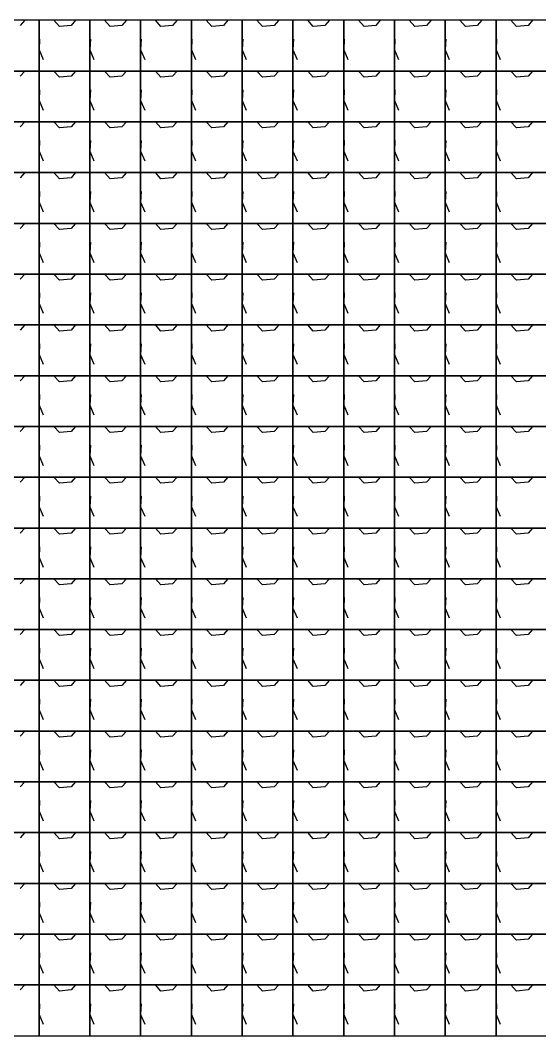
# Model space of a CAD drawing. Header units: inches. Extents: x 0 to 2763, y 0 to 1500.
# Drawn here: x 981 to 1241, y 0 to 508 of the extents above; entities that cross this region are included whole.
import ezdxf

# ---------------------------------------------------------------- set-up
doc = ezdxf.new("R2010")
doc.units = ezdxf.units.IN
doc.header["$MEASUREMENT"] = 0

# ---------------------------------------------------------------- blocks, each defined once
blk = doc.blocks.new('*U1')
at = {"color": 254, "true_color": 0xfeeab9}
blk.add_lwpolyline([(-12.7, -12.7), (12.7, -12.7), (12.7, 12.7), (-12.7, 12.7), (-12.7, -12.7)], dxfattribs=at)
blk = doc.blocks.new('*U2')
at = {"color": 0, "linetype": 'ByBlock', "lineweight": -2, "transparency": 16777216}
for p in [(965.2, 482.6), (990.6, 482.6), (1016, 482.6), (1041.4, 482.6), (1066.8, 482.6), (1092.2, 482.6), (1117.6, 482.6), (1143, 482.6), (1168.4, 482.6), (1193.8, 482.6), (1219.2, 482.6), (965.2, 457.2), (990.6, 457.2), (1016, 457.2), (1041.4, 457.2), (1066.8, 457.2), (1092.2, 457.2), (1117.6, 457.2), (1143, 457.2), (1168.4, 457.2), (1193.8, 457.2), (1219.2, 457.2), (965.2, 431.8), (990.6, 431.8), (1016, 431.8), (1041.4, 431.8), (1066.8, 431.8), (1092.2, 431.8), (1117.6, 431.8), (1143, 431.8), (1168.4, 431.8), (1193.8, 431.8), (1219.2, 431.8), (965.2, 406.4), (990.6, 406.4), (1016, 406.4), (1041.4, 406.4), (1066.8, 406.4), (1092.2, 406.4), (1117.6, 406.4), (1143, 406.4), (1168.4, 406.4), (1193.8, 406.4), (1219.2, 406.4), (965.2, 381), (990.6, 381), (1016, 381), (1041.4, 381), (1066.8, 381), (1092.2, 381), (1117.6, 381), (1143, 381), (1168.4, 381), (1193.8, 381), (1219.2, 381), (965.2, 355.6), (990.6, 355.6), (1016, 355.6), (1041.4, 355.6), (1066.8, 355.6), (1092.2, 355.6), (1117.6, 355.6), (1143, 355.6), (1168.4, 355.6), (1193.8, 355.6), (1219.2, 355.6), (965.2, 330.2), (990.6, 330.2), (1016, 330.2), (1041.4, 330.2), (1066.8, 330.2), (1092.2, 330.2), (1117.6, 330.2), (1143, 330.2), (1168.4, 330.2), (1193.8, 330.2), (1219.2, 330.2), (965.2, 304.8), (990.6, 304.8), (1016, 304.8), (1041.4, 304.8), (1066.8, 304.8), (1092.2, 304.8), (1117.6, 304.8), (1143, 304.8), (1168.4, 304.8), (1193.8, 304.8), (1219.2, 304.8), (965.2, 279.4), (990.6, 279.4), (1016, 279.4), (1041.4, 279.4), (1066.8, 279.4), (1092.2, 279.4), (1117.6, 279.4), (1143, 279.4), (1168.4, 279.4), (1193.8, 279.4), (1219.2, 279.4), (965.2, 254), (990.6, 254), (1016, 254), (1041.4, 254), (1066.8, 254), (1092.2, 254), (1117.6, 254), (1143, 254), (1168.4, 254), (1193.8, 254), (1219.2, 254), (965.2, 228.6), (990.6, 228.6), (1016, 228.6), (1041.4, 228.6), (1066.8, 228.6), (1092.2, 228.6), (1117.6, 228.6), (1143, 228.6), (1168.4, 228.6), (1193.8, 228.6), (1219.2, 228.6), (965.2, 203.2), (990.6, 203.2), (1016, 203.2), (1041.4, 203.2), (1066.8, 203.2), (1092.2, 203.2), (1117.6, 203.2), (1143, 203.2), (1168.4, 203.2), (1193.8, 203.2), (1219.2, 203.2), (965.2, 177.8), (990.6, 177.8), (1016, 177.8), (1041.4, 177.8), (1066.8, 177.8), (1092.2, 177.8), (1117.6, 177.8), (1143, 177.8), (1168.4, 177.8), (1193.8, 177.8), (1219.2, 177.8), (965.2, 152.4), (990.6, 152.4), (1016, 152.4), (1041.4, 152.4), (1066.8, 152.4), (1092.2, 152.4), (1117.6, 152.4), (1143, 152.4), (1168.4, 152.4), (1193.8, 152.4), (1219.2, 152.4), (965.2, 127), (990.6, 127), (1016, 127), (1041.4, 127), (1066.8, 127), (1092.2, 127), (1117.6, 127), (1143, 127), (1168.4, 127), (1193.8, 127), (1219.2, 127), (965.2, 101.6), (990.6, 101.6), (1016, 101.6), (1041.4, 101.6), (1066.8, 101.6), (1092.2, 101.6), (1117.6, 101.6), (1143, 101.6), (1168.4, 101.6), (1193.8, 101.6), (1219.2, 101.6), (965.2, 76.2), (990.6, 76.2), (1016, 76.2), (1041.4, 76.2), (1066.8, 76.2), (1092.2, 76.2), (1117.6, 76.2), (1143, 76.2), (1168.4, 76.2), (1193.8, 76.2), (1219.2, 76.2), (965.2, 50.8), (990.6, 50.8), (1016, 50.8), (1041.4, 50.8), (1066.8, 50.8), (1092.2, 50.8), (1117.6, 50.8), (1143, 50.8), (1168.4, 50.8), (1193.8, 50.8), (1219.2, 50.8), (965.2, 25.4), (990.6, 25.4), (1016, 25.4), (1041.4, 25.4), (1066.8, 25.4), (1092.2, 25.4), (1117.6, 25.4), (1143, 25.4), (1168.4, 25.4), (1193.8, 25.4), (1219.2, 25.4), (965.2, 0), (990.6, 0), (1016, 0), (1041.4, 0), (1066.8, 0), (1092.2, 0), (1117.6, 0), (1143, 0), (1168.4, 0), (1193.8, 0), (1219.2, 0)]:
    blk.add_blockref('*U1', p, dxfattribs=at)

msp = doc.modelspace()

# ---------------------------------------------------------------- linework, layer by layer
at = {"linetype": 'Continuous'}
for p, q in [((983.49, 508), (981.2, 505.46)), ((1000.76, 504.95), (997.97, 508)), ((1006.6, 505.46), (1000.76, 504.95)), ((1008.89, 508), (1006.6, 505.46)), ((1026.16, 504.95), (1023.37, 508)), ((1032, 505.46), (1026.16, 504.95)), ((1034.29, 508), (1032, 505.46)), ((1051.56, 504.95), (1048.77, 508)), ((1057.4, 505.46), (1051.56, 504.95)), ((1059.69, 508), (1057.4, 505.46)), ((1076.96, 504.95), (1074.17, 508)), ((1082.8, 505.46), (1076.96, 504.95)), ((1085.09, 508), (1082.8, 505.46)), ((1102.36, 504.95), (1099.57, 508)), ((1108.2, 505.46), (1102.36, 504.95)), ((1110.49, 508), (1108.2, 505.46)), ((1127.76, 504.95), (1124.97, 508)), ((1133.6, 505.46), (1127.76, 504.95)), ((1135.89, 508), (1133.6, 505.46)), ((1153.16, 504.95), (1150.37, 508)), ((1159, 505.46), (1153.16, 504.95)), ((1161.29, 508), (1159, 505.46)), ((1178.56, 504.95), (1175.77, 508)), ((1184.4, 505.46), (1178.56, 504.95)), ((1186.69, 508), (1184.4, 505.46)), ((1203.96, 504.95), (1201.17, 508)), ((1209.8, 505.46), (1203.96, 504.95)), ((1212.09, 508), (1209.8, 505.46)), ((1229.36, 504.95), (1226.57, 508)), ((1235.2, 505.46), (1229.36, 504.95)), ((1237.49, 508), (1235.2, 505.46)), ((990.85, 498.6), (990.6, 493.27)), ((1016.25, 498.6), (1016, 493.27)), ((1041.65, 498.6), (1041.4, 493.27)), ((1067.05, 498.6), (1066.8, 493.27)), ((1092.45, 498.6), (1092.2, 493.27)), ((1117.85, 498.6), (1117.6, 493.27)), ((1143.25, 498.6), (1143, 493.27)), ((1168.65, 498.6), (1168.4, 493.27)), ((1194.05, 498.6), (1193.8, 493.27)), ((1219.45, 498.6), (1219.2, 493.27)), ((990.6, 493.27), (992.63, 488.44)), ((1016, 493.27), (1018.03, 488.44)), ((1041.4, 493.27), (1043.43, 488.44)), ((1066.8, 493.27), (1068.83, 488.44)), ((1092.2, 493.27), (1094.23, 488.44)), ((1117.6, 493.27), (1119.63, 488.44)), ((1143, 493.27), (1145.03, 488.44)), ((1168.4, 493.27), (1170.43, 488.44)), ((1193.8, 493.27), (1195.83, 488.44)), ((1219.2, 493.27), (1221.23, 488.44)), ((983.49, 482.6), (981.2, 480.06)), ((1000.76, 479.55), (997.97, 482.6)), ((1006.6, 480.06), (1000.76, 479.55)), ((1008.89, 482.6), (1006.6, 480.06)), ((1026.16, 479.55), (1023.37, 482.6)), ((1032, 480.06), (1026.16, 479.55)), ((1034.29, 482.6), (1032, 480.06)), ((1051.56, 479.55), (1048.77, 482.6)), ((1057.4, 480.06), (1051.56, 479.55)), ((1059.69, 482.6), (1057.4, 480.06)), ((1076.96, 479.55), (1074.17, 482.6)), ((1082.8, 480.06), (1076.96, 479.55)), ((1085.09, 482.6), (1082.8, 480.06)), ((1102.36, 479.55), (1099.57, 482.6)), ((1108.2, 480.06), (1102.36, 479.55)), ((1110.49, 482.6), (1108.2, 480.06)), ((1127.76, 479.55), (1124.97, 482.6)), ((1133.6, 480.06), (1127.76, 479.55)), ((1135.89, 482.6), (1133.6, 480.06)), ((1153.16, 479.55), (1150.37, 482.6)), ((1159, 480.06), (1153.16, 479.55)), ((1161.29, 482.6), (1159, 480.06)), ((1178.56, 479.55), (1175.77, 482.6)), ((1184.4, 480.06), (1178.56, 479.55)), ((1186.69, 482.6), (1184.4, 480.06)), ((1203.96, 479.55), (1201.17, 482.6)), ((1209.8, 480.06), (1203.96, 479.55)), ((1212.09, 482.6), (1209.8, 480.06)), ((1229.36, 479.55), (1226.57, 482.6)), ((1235.2, 480.06), (1229.36, 479.55)), ((1237.49, 482.6), (1235.2, 480.06)), ((990.85, 473.2), (990.6, 467.87)), ((1016.25, 473.2), (1016, 467.87)), ((1041.65, 473.2), (1041.4, 467.87)), ((1067.05, 473.2), (1066.8, 467.87)), ((1092.45, 473.2), (1092.2, 467.87)), ((1117.85, 473.2), (1117.6, 467.87)), ((1143.25, 473.2), (1143, 467.87)), ((1168.65, 473.2), (1168.4, 467.87)), ((1194.05, 473.2), (1193.8, 467.87)), ((1219.45, 473.2), (1219.2, 467.87)), ((990.6, 467.87), (992.63, 463.04)), ((1016, 467.87), (1018.03, 463.04)), ((1041.4, 467.87), (1043.43, 463.04)), ((1066.8, 467.87), (1068.83, 463.04)), ((1092.2, 467.87), (1094.23, 463.04)), ((1117.6, 467.87), (1119.63, 463.04)), ((1143, 467.87), (1145.03, 463.04)), ((1168.4, 467.87), (1170.43, 463.04)), ((1193.8, 467.87), (1195.83, 463.04)), ((1219.2, 467.87), (1221.23, 463.04)), ((983.49, 457.2), (981.2, 454.66)), ((1000.76, 454.15), (997.97, 457.2)), ((1006.6, 454.66), (1000.76, 454.15)), ((1008.89, 457.2), (1006.6, 454.66)), ((1026.16, 454.15), (1023.37, 457.2)), ((1032, 454.66), (1026.16, 454.15)), ((1034.29, 457.2), (1032, 454.66)), ((1051.56, 454.15), (1048.77, 457.2)), ((1057.4, 454.66), (1051.56, 454.15)), ((1059.69, 457.2), (1057.4, 454.66)), ((1076.96, 454.15), (1074.17, 457.2)), ((1082.8, 454.66), (1076.96, 454.15)), ((1085.09, 457.2), (1082.8, 454.66)), ((1102.36, 454.15), (1099.57, 457.2)), ((1108.2, 454.66), (1102.36, 454.15)), ((1110.49, 457.2), (1108.2, 454.66)), ((1127.76, 454.15), (1124.97, 457.2)), ((1133.6, 454.66), (1127.76, 454.15)), ((1135.89, 457.2), (1133.6, 454.66)), ((1153.16, 454.15), (1150.37, 457.2)), ((1159, 454.66), (1153.16, 454.15)), ((1161.29, 457.2), (1159, 454.66)), ((1178.56, 454.15), (1175.77, 457.2)), ((1184.4, 454.66), (1178.56, 454.15)), ((1186.69, 457.2), (1184.4, 454.66)), ((1203.96, 454.15), (1201.17, 457.2)), ((1209.8, 454.66), (1203.96, 454.15)), ((1212.09, 457.2), (1209.8, 454.66)), ((1229.36, 454.15), (1226.57, 457.2)), ((1235.2, 454.66), (1229.36, 454.15)), ((1237.49, 457.2), (1235.2, 454.66)), ((990.85, 447.8), (990.6, 442.47)), ((1016.25, 447.8), (1016, 442.47)), ((1041.65, 447.8), (1041.4, 442.47)), ((1067.05, 447.8), (1066.8, 442.47)), ((1092.45, 447.8), (1092.2, 442.47)), ((1117.85, 447.8), (1117.6, 442.47)), ((1143.25, 447.8), (1143, 442.47)), ((1168.65, 447.8), (1168.4, 442.47)), ((1194.05, 447.8), (1193.8, 442.47)), ((1219.45, 447.8), (1219.2, 442.47)), ((990.6, 442.47), (992.63, 437.64)), ((1016, 442.47), (1018.03, 437.64)), ((1041.4, 442.47), (1043.43, 437.64)), ((1066.8, 442.47), (1068.83, 437.64)), ((1092.2, 442.47), (1094.23, 437.64)), ((1117.6, 442.47), (1119.63, 437.64)), ((1143, 442.47), (1145.03, 437.64)), ((1168.4, 442.47), (1170.43, 437.64)), ((1193.8, 442.47), (1195.83, 437.64)), ((1219.2, 442.47), (1221.23, 437.64)), ((983.49, 431.8), (981.2, 429.26)), ((1000.76, 428.75), (997.97, 431.8)), ((1006.6, 429.26), (1000.76, 428.75)), ((1008.89, 431.8), (1006.6, 429.26)), ((1026.16, 428.75), (1023.37, 431.8)), ((1032, 429.26), (1026.16, 428.75)), ((1034.29, 431.8), (1032, 429.26)), ((1051.56, 428.75), (1048.77, 431.8)), ((1057.4, 429.26), (1051.56, 428.75)), ((1059.69, 431.8), (1057.4, 429.26)), ((1076.96, 428.75), (1074.17, 431.8)), ((1082.8, 429.26), (1076.96, 428.75)), ((1085.09, 431.8), (1082.8, 429.26)), ((1102.36, 428.75), (1099.57, 431.8)), ((1108.2, 429.26), (1102.36, 428.75)), ((1110.49, 431.8), (1108.2, 429.26)), ((1127.76, 428.75), (1124.97, 431.8)), ((1133.6, 429.26), (1127.76, 428.75)), ((1135.89, 431.8), (1133.6, 429.26)), ((1153.16, 428.75), (1150.37, 431.8)), ((1159, 429.26), (1153.16, 428.75)), ((1161.29, 431.8), (1159, 429.26)), ((1178.56, 428.75), (1175.77, 431.8)), ((1184.4, 429.26), (1178.56, 428.75)), ((1186.69, 431.8), (1184.4, 429.26)), ((1203.96, 428.75), (1201.17, 431.8)), ((1209.8, 429.26), (1203.96, 428.75)), ((1212.09, 431.8), (1209.8, 429.26)), ((1229.36, 428.75), (1226.57, 431.8)), ((1235.2, 429.26), (1229.36, 428.75)), ((1237.49, 431.8), (1235.2, 429.26)), ((990.85, 422.4), (990.6, 417.07)), ((1016.25, 422.4), (1016, 417.07)), ((1041.65, 422.4), (1041.4, 417.07)), ((1067.05, 422.4), (1066.8, 417.07)), ((1092.45, 422.4), (1092.2, 417.07)), ((1117.85, 422.4), (1117.6, 417.07)), ((1143.25, 422.4), (1143, 417.07)), ((1168.65, 422.4), (1168.4, 417.07)), ((1194.05, 422.4), (1193.8, 417.07)), ((1219.45, 422.4), (1219.2, 417.07)), ((990.6, 417.07), (992.63, 412.24)), ((1016, 417.07), (1018.03, 412.24)), ((1041.4, 417.07), (1043.43, 412.24)), ((1066.8, 417.07), (1068.83, 412.24)), ((1092.2, 417.07), (1094.23, 412.24)), ((1117.6, 417.07), (1119.63, 412.24)), ((1143, 417.07), (1145.03, 412.24)), ((1168.4, 417.07), (1170.43, 412.24)), ((1193.8, 417.07), (1195.83, 412.24)), ((1219.2, 417.07), (1221.23, 412.24)), ((983.49, 406.4), (981.2, 403.86)), ((1000.76, 403.35), (997.97, 406.4)), ((1006.6, 403.86), (1000.76, 403.35)), ((1008.89, 406.4), (1006.6, 403.86)), ((1026.16, 403.35), (1023.37, 406.4)), ((1032, 403.86), (1026.16, 403.35)), ((1034.29, 406.4), (1032, 403.86)), ((1051.56, 403.35), (1048.77, 406.4)), ((1057.4, 403.86), (1051.56, 403.35)), ((1059.69, 406.4), (1057.4, 403.86)), ((1076.96, 403.35), (1074.17, 406.4)), ((1082.8, 403.86), (1076.96, 403.35)), ((1085.09, 406.4), (1082.8, 403.86)), ((1102.36, 403.35), (1099.57, 406.4)), ((1108.2, 403.86), (1102.36, 403.35)), ((1110.49, 406.4), (1108.2, 403.86)), ((1127.76, 403.35), (1124.97, 406.4)), ((1133.6, 403.86), (1127.76, 403.35)), ((1135.89, 406.4), (1133.6, 403.86)), ((1153.16, 403.35), (1150.37, 406.4)), ((1159, 403.86), (1153.16, 403.35)), ((1161.29, 406.4), (1159, 403.86)), ((1178.56, 403.35), (1175.77, 406.4)), ((1184.4, 403.86), (1178.56, 403.35)), ((1186.69, 406.4), (1184.4, 403.86)), ((1203.96, 403.35), (1201.17, 406.4)), ((1209.8, 403.86), (1203.96, 403.35)), ((1212.09, 406.4), (1209.8, 403.86)), ((1229.36, 403.35), (1226.57, 406.4)), ((1235.2, 403.86), (1229.36, 403.35)), ((1237.49, 406.4), (1235.2, 403.86)), ((990.85, 397), (990.6, 391.67)), ((1016.25, 397), (1016, 391.67)), ((1041.65, 397), (1041.4, 391.67)), ((1067.05, 397), (1066.8, 391.67)), ((1092.45, 397), (1092.2, 391.67)), ((1117.85, 397), (1117.6, 391.67)), ((1143.25, 397), (1143, 391.67)), ((1168.65, 397), (1168.4, 391.67)), ((1194.05, 397), (1193.8, 391.67)), ((1219.45, 397), (1219.2, 391.67)), ((990.6, 391.67), (992.63, 386.84)), ((1016, 391.67), (1018.03, 386.84)), ((1041.4, 391.67), (1043.43, 386.84)), ((1066.8, 391.67), (1068.83, 386.84)), ((1092.2, 391.67), (1094.23, 386.84)), ((1117.6, 391.67), (1119.63, 386.84)), ((1143, 391.67), (1145.03, 386.84)), ((1168.4, 391.67), (1170.43, 386.84)), ((1193.8, 391.67), (1195.83, 386.84)), ((1219.2, 391.67), (1221.23, 386.84)), ((983.49, 381), (981.2, 378.46)), ((1000.76, 377.95), (997.97, 381)), ((1006.6, 378.46), (1000.76, 377.95)), ((1008.89, 381), (1006.6, 378.46)), ((1026.16, 377.95), (1023.37, 381)), ((1032, 378.46), (1026.16, 377.95)), ((1034.29, 381), (1032, 378.46)), ((1051.56, 377.95), (1048.77, 381)), ((1057.4, 378.46), (1051.56, 377.95)), ((1059.69, 381), (1057.4, 378.46)), ((1076.96, 377.95), (1074.17, 381)), ((1082.8, 378.46), (1076.96, 377.95)), ((1085.09, 381), (1082.8, 378.46)), ((1102.36, 377.95), (1099.57, 381)), ((1108.2, 378.46), (1102.36, 377.95)), ((1110.49, 381), (1108.2, 378.46)), ((1127.76, 377.95), (1124.97, 381)), ((1133.6, 378.46), (1127.76, 377.95)), ((1135.89, 381), (1133.6, 378.46)), ((1153.16, 377.95), (1150.37, 381)), ((1159, 378.46), (1153.16, 377.95)), ((1161.29, 381), (1159, 378.46)), ((1178.56, 377.95), (1175.77, 381)), ((1184.4, 378.46), (1178.56, 377.95)), ((1186.69, 381), (1184.4, 378.46)), ((1203.96, 377.95), (1201.17, 381)), ((1209.8, 378.46), (1203.96, 377.95)), ((1212.09, 381), (1209.8, 378.46)), ((1229.36, 377.95), (1226.57, 381)), ((1235.2, 378.46), (1229.36, 377.95)), ((1237.49, 381), (1235.2, 378.46)), ((990.85, 371.6), (990.6, 366.27)), ((1016.25, 371.6), (1016, 366.27)), ((1041.65, 371.6), (1041.4, 366.27)), ((1067.05, 371.6), (1066.8, 366.27)), ((1092.45, 371.6), (1092.2, 366.27)), ((1117.85, 371.6), (1117.6, 366.27)), ((1143.25, 371.6), (1143, 366.27)), ((1168.65, 371.6), (1168.4, 366.27)), ((1194.05, 371.6), (1193.8, 366.27)), ((1219.45, 371.6), (1219.2, 366.27)), ((990.6, 366.27), (992.63, 361.44)), ((1016, 366.27), (1018.03, 361.44)), ((1041.4, 366.27), (1043.43, 361.44)), ((1066.8, 366.27), (1068.83, 361.44)), ((1092.2, 366.27), (1094.23, 361.44)), ((1117.6, 366.27), (1119.63, 361.44)), ((1143, 366.27), (1145.03, 361.44)), ((1168.4, 366.27), (1170.43, 361.44)), ((1193.8, 366.27), (1195.83, 361.44)), ((1219.2, 366.27), (1221.23, 361.44)), ((983.49, 355.6), (981.2, 353.06)), ((1000.76, 352.55), (997.97, 355.6)), ((1006.6, 353.06), (1000.76, 352.55)), ((1008.89, 355.6), (1006.6, 353.06)), ((1026.16, 352.55), (1023.37, 355.6)), ((1032, 353.06), (1026.16, 352.55)), ((1034.29, 355.6), (1032, 353.06)), ((1051.56, 352.55), (1048.77, 355.6)), ((1057.4, 353.06), (1051.56, 352.55)), ((1059.69, 355.6), (1057.4, 353.06)), ((1076.96, 352.55), (1074.17, 355.6)), ((1082.8, 353.06), (1076.96, 352.55)), ((1085.09, 355.6), (1082.8, 353.06)), ((1102.36, 352.55), (1099.57, 355.6)), ((1108.2, 353.06), (1102.36, 352.55)), ((1110.49, 355.6), (1108.2, 353.06)), ((1127.76, 352.55), (1124.97, 355.6)), ((1133.6, 353.06), (1127.76, 352.55)), ((1135.89, 355.6), (1133.6, 353.06)), ((1153.16, 352.55), (1150.37, 355.6)), ((1159, 353.06), (1153.16, 352.55)), ((1161.29, 355.6), (1159, 353.06)), ((1178.56, 352.55), (1175.77, 355.6)), ((1184.4, 353.06), (1178.56, 352.55)), ((1186.69, 355.6), (1184.4, 353.06)), ((1203.96, 352.55), (1201.17, 355.6)), ((1209.8, 353.06), (1203.96, 352.55)), ((1212.09, 355.6), (1209.8, 353.06)), ((1229.36, 352.55), (1226.57, 355.6)), ((1235.2, 353.06), (1229.36, 352.55)), ((1237.49, 355.6), (1235.2, 353.06)), ((990.85, 346.2), (990.6, 340.87)), ((1016.25, 346.2), (1016, 340.87)), ((1041.65, 346.2), (1041.4, 340.87)), ((1067.05, 346.2), (1066.8, 340.87)), ((1092.45, 346.2), (1092.2, 340.87)), ((1117.85, 346.2), (1117.6, 340.87)), ((1143.25, 346.2), (1143, 340.87)), ((1168.65, 346.2), (1168.4, 340.87)), ((1194.05, 346.2), (1193.8, 340.87)), ((1219.45, 346.2), (1219.2, 340.87)), ((990.6, 340.87), (992.63, 336.04)), ((1016, 340.87), (1018.03, 336.04)), ((1041.4, 340.87), (1043.43, 336.04)), ((1066.8, 340.87), (1068.83, 336.04)), ((1092.2, 340.87), (1094.23, 336.04)), ((1117.6, 340.87), (1119.63, 336.04)), ((1143, 340.87), (1145.03, 336.04)), ((1168.4, 340.87), (1170.43, 336.04)), ((1193.8, 340.87), (1195.83, 336.04)), ((1219.2, 340.87), (1221.23, 336.04)), ((983.49, 330.2), (981.2, 327.66)), ((1000.76, 327.15), (997.97, 330.2)), ((1006.6, 327.66), (1000.76, 327.15)), ((1008.89, 330.2), (1006.6, 327.66)), ((1026.16, 327.15), (1023.37, 330.2)), ((1032, 327.66), (1026.16, 327.15)), ((1034.29, 330.2), (1032, 327.66)), ((1051.56, 327.15), (1048.77, 330.2)), ((1057.4, 327.66), (1051.56, 327.15)), ((1059.69, 330.2), (1057.4, 327.66)), ((1076.96, 327.15), (1074.17, 330.2)), ((1082.8, 327.66), (1076.96, 327.15)), ((1085.09, 330.2), (1082.8, 327.66)), ((1102.36, 327.15), (1099.57, 330.2)), ((1108.2, 327.66), (1102.36, 327.15)), ((1110.49, 330.2), (1108.2, 327.66)), ((1127.76, 327.15), (1124.97, 330.2)), ((1133.6, 327.66), (1127.76, 327.15)), ((1135.89, 330.2), (1133.6, 327.66)), ((1153.16, 327.15), (1150.37, 330.2)), ((1159, 327.66), (1153.16, 327.15)), ((1161.29, 330.2), (1159, 327.66)), ((1178.56, 327.15), (1175.77, 330.2)), ((1184.4, 327.66), (1178.56, 327.15)), ((1186.69, 330.2), (1184.4, 327.66)), ((1203.96, 327.15), (1201.17, 330.2)), ((1209.8, 327.66), (1203.96, 327.15)), ((1212.09, 330.2), (1209.8, 327.66)), ((1229.36, 327.15), (1226.57, 330.2)), ((1235.2, 327.66), (1229.36, 327.15)), ((1237.49, 330.2), (1235.2, 327.66)), ((990.85, 320.8), (990.6, 315.47)), ((1016.25, 320.8), (1016, 315.47)), ((1041.65, 320.8), (1041.4, 315.47)), ((1067.05, 320.8), (1066.8, 315.47)), ((1092.45, 320.8), (1092.2, 315.47)), ((1117.85, 320.8), (1117.6, 315.47)), ((1143.25, 320.8), (1143, 315.47)), ((1168.65, 320.8), (1168.4, 315.47)), ((1194.05, 320.8), (1193.8, 315.47)), ((1219.45, 320.8), (1219.2, 315.47)), ((990.6, 315.47), (992.63, 310.64)), ((1016, 315.47), (1018.03, 310.64)), ((1041.4, 315.47), (1043.43, 310.64)), ((1066.8, 315.47), (1068.83, 310.64)), ((1092.2, 315.47), (1094.23, 310.64)), ((1117.6, 315.47), (1119.63, 310.64)), ((1143, 315.47), (1145.03, 310.64)), ((1168.4, 315.47), (1170.43, 310.64)), ((1193.8, 315.47), (1195.83, 310.64)), ((1219.2, 315.47), (1221.23, 310.64)), ((983.49, 304.8), (981.2, 302.26)), ((1000.76, 301.75), (997.97, 304.8)), ((1006.6, 302.26), (1000.76, 301.75)), ((1008.89, 304.8), (1006.6, 302.26)), ((1026.16, 301.75), (1023.37, 304.8)), ((1032, 302.26), (1026.16, 301.75)), ((1034.29, 304.8), (1032, 302.26)), ((1051.56, 301.75), (1048.77, 304.8)), ((1057.4, 302.26), (1051.56, 301.75)), ((1059.69, 304.8), (1057.4, 302.26)), ((1076.96, 301.75), (1074.17, 304.8)), ((1082.8, 302.26), (1076.96, 301.75)), ((1085.09, 304.8), (1082.8, 302.26)), ((1102.36, 301.75), (1099.57, 304.8)), ((1108.2, 302.26), (1102.36, 301.75)), ((1110.49, 304.8), (1108.2, 302.26)), ((1127.76, 301.75), (1124.97, 304.8)), ((1133.6, 302.26), (1127.76, 301.75)), ((1135.89, 304.8), (1133.6, 302.26)), ((1153.16, 301.75), (1150.37, 304.8)), ((1159, 302.26), (1153.16, 301.75)), ((1161.29, 304.8), (1159, 302.26)), ((1178.56, 301.75), (1175.77, 304.8)), ((1184.4, 302.26), (1178.56, 301.75)), ((1186.69, 304.8), (1184.4, 302.26)), ((1203.96, 301.75), (1201.17, 304.8)), ((1209.8, 302.26), (1203.96, 301.75)), ((1212.09, 304.8), (1209.8, 302.26)), ((1229.36, 301.75), (1226.57, 304.8)), ((1235.2, 302.26), (1229.36, 301.75)), ((1237.49, 304.8), (1235.2, 302.26)), ((990.85, 295.4), (990.6, 290.07)), ((1016.25, 295.4), (1016, 290.07)), ((1041.65, 295.4), (1041.4, 290.07)), ((1067.05, 295.4), (1066.8, 290.07)), ((1092.45, 295.4), (1092.2, 290.07)), ((1117.85, 295.4), (1117.6, 290.07)), ((1143.25, 295.4), (1143, 290.07)), ((1168.65, 295.4), (1168.4, 290.07)), ((1194.05, 295.4), (1193.8, 290.07)), ((1219.45, 295.4), (1219.2, 290.07)), ((990.6, 290.07), (992.63, 285.24)), ((1016, 290.07), (1018.03, 285.24)), ((1041.4, 290.07), (1043.43, 285.24)), ((1066.8, 290.07), (1068.83, 285.24)), ((1092.2, 290.07), (1094.23, 285.24)), ((1117.6, 290.07), (1119.63, 285.24)), ((1143, 290.07), (1145.03, 285.24)), ((1168.4, 290.07), (1170.43, 285.24)), ((1193.8, 290.07), (1195.83, 285.24)), ((1219.2, 290.07), (1221.23, 285.24)), ((983.49, 279.4), (981.2, 276.86)), ((1000.76, 276.35), (997.97, 279.4)), ((1006.6, 276.86), (1000.76, 276.35)), ((1008.89, 279.4), (1006.6, 276.86)), ((1026.16, 276.35), (1023.37, 279.4)), ((1032, 276.86), (1026.16, 276.35)), ((1034.29, 279.4), (1032, 276.86)), ((1051.56, 276.35), (1048.77, 279.4)), ((1057.4, 276.86), (1051.56, 276.35)), ((1059.69, 279.4), (1057.4, 276.86)), ((1076.96, 276.35), (1074.17, 279.4)), ((1082.8, 276.86), (1076.96, 276.35)), ((1085.09, 279.4), (1082.8, 276.86)), ((1102.36, 276.35), (1099.57, 279.4)), ((1108.2, 276.86), (1102.36, 276.35)), ((1110.49, 279.4), (1108.2, 276.86)), ((1127.76, 276.35), (1124.97, 279.4)), ((1133.6, 276.86), (1127.76, 276.35)), ((1135.89, 279.4), (1133.6, 276.86)), ((1153.16, 276.35), (1150.37, 279.4)), ((1159, 276.86), (1153.16, 276.35)), ((1161.29, 279.4), (1159, 276.86)), ((1178.56, 276.35), (1175.77, 279.4)), ((1184.4, 276.86), (1178.56, 276.35)), ((1186.69, 279.4), (1184.4, 276.86)), ((1203.96, 276.35), (1201.17, 279.4)), ((1209.8, 276.86), (1203.96, 276.35)), ((1212.09, 279.4), (1209.8, 276.86)), ((1229.36, 276.35), (1226.57, 279.4)), ((1235.2, 276.86), (1229.36, 276.35)), ((1237.49, 279.4), (1235.2, 276.86)), ((990.85, 270), (990.6, 264.67)), ((1016.25, 270), (1016, 264.67)), ((1041.65, 270), (1041.4, 264.67)), ((1067.05, 270), (1066.8, 264.67)), ((1092.45, 270), (1092.2, 264.67)), ((1117.85, 270), (1117.6, 264.67)), ((1143.25, 270), (1143, 264.67)), ((1168.65, 270), (1168.4, 264.67)), ((1194.05, 270), (1193.8, 264.67)), ((1219.45, 270), (1219.2, 264.67)), ((990.6, 264.67), (992.63, 259.84)), ((1016, 264.67), (1018.03, 259.84)), ((1041.4, 264.67), (1043.43, 259.84)), ((1066.8, 264.67), (1068.83, 259.84)), ((1092.2, 264.67), (1094.23, 259.84)), ((1117.6, 264.67), (1119.63, 259.84)), ((1143, 264.67), (1145.03, 259.84)), ((1168.4, 264.67), (1170.43, 259.84)), ((1193.8, 264.67), (1195.83, 259.84)), ((1219.2, 264.67), (1221.23, 259.84)), ((983.49, 254), (981.2, 251.46)), ((1000.76, 250.95), (997.97, 254)), ((1006.6, 251.46), (1000.76, 250.95)), ((1008.89, 254), (1006.6, 251.46)), ((1026.16, 250.95), (1023.37, 254)), ((1032, 251.46), (1026.16, 250.95)), ((1034.29, 254), (1032, 251.46)), ((1051.56, 250.95), (1048.77, 254)), ((1057.4, 251.46), (1051.56, 250.95)), ((1059.69, 254), (1057.4, 251.46)), ((1076.96, 250.95), (1074.17, 254)), ((1082.8, 251.46), (1076.96, 250.95)), ((1085.09, 254), (1082.8, 251.46)), ((1102.36, 250.95), (1099.57, 254)), ((1108.2, 251.46), (1102.36, 250.95)), ((1110.49, 254), (1108.2, 251.46)), ((1127.76, 250.95), (1124.97, 254)), ((1133.6, 251.46), (1127.76, 250.95)), ((1135.89, 254), (1133.6, 251.46)), ((1153.16, 250.95), (1150.37, 254)), ((1159, 251.46), (1153.16, 250.95)), ((1161.29, 254), (1159, 251.46)), ((1178.56, 250.95), (1175.77, 254)), ((1184.4, 251.46), (1178.56, 250.95)), ((1186.69, 254), (1184.4, 251.46)), ((1203.96, 250.95), (1201.17, 254)), ((1209.8, 251.46), (1203.96, 250.95)), ((1212.09, 254), (1209.8, 251.46)), ((1229.36, 250.95), (1226.57, 254)), ((1235.2, 251.46), (1229.36, 250.95)), ((1237.49, 254), (1235.2, 251.46)), ((990.85, 244.6), (990.6, 239.27)), ((1016.25, 244.6), (1016, 239.27)), ((1041.65, 244.6), (1041.4, 239.27)), ((1067.05, 244.6), (1066.8, 239.27)), ((1092.45, 244.6), (1092.2, 239.27)), ((1117.85, 244.6), (1117.6, 239.27)), ((1143.25, 244.6), (1143, 239.27)), ((1168.65, 244.6), (1168.4, 239.27)), ((1194.05, 244.6), (1193.8, 239.27)), ((1219.45, 244.6), (1219.2, 239.27)), ((990.6, 239.27), (992.63, 234.44)), ((1016, 239.27), (1018.03, 234.44)), ((1041.4, 239.27), (1043.43, 234.44)), ((1066.8, 239.27), (1068.83, 234.44)), ((1092.2, 239.27), (1094.23, 234.44)), ((1117.6, 239.27), (1119.63, 234.44)), ((1143, 239.27), (1145.03, 234.44)), ((1168.4, 239.27), (1170.43, 234.44)), ((1193.8, 239.27), (1195.83, 234.44)), ((1219.2, 239.27), (1221.23, 234.44)), ((983.49, 228.6), (981.2, 226.06)), ((1000.76, 225.55), (997.97, 228.6)), ((1006.6, 226.06), (1000.76, 225.55)), ((1008.89, 228.6), (1006.6, 226.06)), ((1026.16, 225.55), (1023.37, 228.6)), ((1032, 226.06), (1026.16, 225.55)), ((1034.29, 228.6), (1032, 226.06)), ((1051.56, 225.55), (1048.77, 228.6)), ((1057.4, 226.06), (1051.56, 225.55)), ((1059.69, 228.6), (1057.4, 226.06)), ((1076.96, 225.55), (1074.17, 228.6)), ((1082.8, 226.06), (1076.96, 225.55)), ((1085.09, 228.6), (1082.8, 226.06)), ((1102.36, 225.55), (1099.57, 228.6)), ((1108.2, 226.06), (1102.36, 225.55)), ((1110.49, 228.6), (1108.2, 226.06)), ((1127.76, 225.55), (1124.97, 228.6)), ((1133.6, 226.06), (1127.76, 225.55)), ((1135.89, 228.6), (1133.6, 226.06)), ((1153.16, 225.55), (1150.37, 228.6)), ((1159, 226.06), (1153.16, 225.55)), ((1161.29, 228.6), (1159, 226.06)), ((1178.56, 225.55), (1175.77, 228.6)), ((1184.4, 226.06), (1178.56, 225.55)), ((1186.69, 228.6), (1184.4, 226.06)), ((1203.96, 225.55), (1201.17, 228.6)), ((1209.8, 226.06), (1203.96, 225.55)), ((1212.09, 228.6), (1209.8, 226.06)), ((1229.36, 225.55), (1226.57, 228.6)), ((1235.2, 226.06), (1229.36, 225.55)), ((1237.49, 228.6), (1235.2, 226.06)), ((990.85, 219.2), (990.6, 213.87)), ((1016.25, 219.2), (1016, 213.87)), ((1041.65, 219.2), (1041.4, 213.87)), ((1067.05, 219.2), (1066.8, 213.87)), ((1092.45, 219.2), (1092.2, 213.87)), ((1117.85, 219.2), (1117.6, 213.87)), ((1143.25, 219.2), (1143, 213.87)), ((1168.65, 219.2), (1168.4, 213.87)), ((1194.05, 219.2), (1193.8, 213.87)), ((1219.45, 219.2), (1219.2, 213.87)), ((990.6, 213.87), (992.63, 209.04)), ((1016, 213.87), (1018.03, 209.04)), ((1041.4, 213.87), (1043.43, 209.04)), ((1066.8, 213.87), (1068.83, 209.04)), ((1092.2, 213.87), (1094.23, 209.04)), ((1117.6, 213.87), (1119.63, 209.04)), ((1143, 213.87), (1145.03, 209.04)), ((1168.4, 213.87), (1170.43, 209.04)), ((1193.8, 213.87), (1195.83, 209.04)), ((1219.2, 213.87), (1221.23, 209.04)), ((983.49, 203.2), (981.2, 200.66)), ((1000.76, 200.15), (997.97, 203.2)), ((1006.6, 200.66), (1000.76, 200.15)), ((1008.89, 203.2), (1006.6, 200.66)), ((1026.16, 200.15), (1023.37, 203.2)), ((1032, 200.66), (1026.16, 200.15)), ((1034.29, 203.2), (1032, 200.66)), ((1051.56, 200.15), (1048.77, 203.2)), ((1057.4, 200.66), (1051.56, 200.15)), ((1059.69, 203.2), (1057.4, 200.66)), ((1076.96, 200.15), (1074.17, 203.2)), ((1082.8, 200.66), (1076.96, 200.15)), ((1085.09, 203.2), (1082.8, 200.66)), ((1102.36, 200.15), (1099.57, 203.2)), ((1108.2, 200.66), (1102.36, 200.15)), ((1110.49, 203.2), (1108.2, 200.66)), ((1127.76, 200.15), (1124.97, 203.2)), ((1133.6, 200.66), (1127.76, 200.15)), ((1135.89, 203.2), (1133.6, 200.66)), ((1153.16, 200.15), (1150.37, 203.2)), ((1159, 200.66), (1153.16, 200.15)), ((1161.29, 203.2), (1159, 200.66)), ((1178.56, 200.15), (1175.77, 203.2)), ((1184.4, 200.66), (1178.56, 200.15)), ((1186.69, 203.2), (1184.4, 200.66)), ((1203.96, 200.15), (1201.17, 203.2)), ((1209.8, 200.66), (1203.96, 200.15)), ((1212.09, 203.2), (1209.8, 200.66)), ((1229.36, 200.15), (1226.57, 203.2)), ((1235.2, 200.66), (1229.36, 200.15)), ((1237.49, 203.2), (1235.2, 200.66)), ((990.85, 193.8), (990.6, 188.47)), ((1016.25, 193.8), (1016, 188.47)), ((1041.65, 193.8), (1041.4, 188.47)), ((1067.05, 193.8), (1066.8, 188.47)), ((1092.45, 193.8), (1092.2, 188.47)), ((1117.85, 193.8), (1117.6, 188.47)), ((1143.25, 193.8), (1143, 188.47)), ((1168.65, 193.8), (1168.4, 188.47)), ((1194.05, 193.8), (1193.8, 188.47)), ((1219.45, 193.8), (1219.2, 188.47)), ((990.6, 188.47), (992.63, 183.64)), ((1016, 188.47), (1018.03, 183.64)), ((1041.4, 188.47), (1043.43, 183.64)), ((1066.8, 188.47), (1068.83, 183.64)), ((1092.2, 188.47), (1094.23, 183.64)), ((1117.6, 188.47), (1119.63, 183.64)), ((1143, 188.47), (1145.03, 183.64)), ((1168.4, 188.47), (1170.43, 183.64)), ((1193.8, 188.47), (1195.83, 183.64)), ((1219.2, 188.47), (1221.23, 183.64)), ((983.49, 177.8), (981.2, 175.26)), ((1000.76, 174.75), (997.97, 177.8)), ((1006.6, 175.26), (1000.76, 174.75)), ((1008.89, 177.8), (1006.6, 175.26)), ((1026.16, 174.75), (1023.37, 177.8)), ((1032, 175.26), (1026.16, 174.75)), ((1034.29, 177.8), (1032, 175.26)), ((1051.56, 174.75), (1048.77, 177.8)), ((1057.4, 175.26), (1051.56, 174.75)), ((1059.69, 177.8), (1057.4, 175.26)), ((1076.96, 174.75), (1074.17, 177.8)), ((1082.8, 175.26), (1076.96, 174.75)), ((1085.09, 177.8), (1082.8, 175.26)), ((1102.36, 174.75), (1099.57, 177.8)), ((1108.2, 175.26), (1102.36, 174.75)), ((1110.49, 177.8), (1108.2, 175.26)), ((1127.76, 174.75), (1124.97, 177.8)), ((1133.6, 175.26), (1127.76, 174.75)), ((1135.89, 177.8), (1133.6, 175.26)), ((1153.16, 174.75), (1150.37, 177.8)), ((1159, 175.26), (1153.16, 174.75)), ((1161.29, 177.8), (1159, 175.26)), ((1178.56, 174.75), (1175.77, 177.8)), ((1184.4, 175.26), (1178.56, 174.75)), ((1186.69, 177.8), (1184.4, 175.26)), ((1203.96, 174.75), (1201.17, 177.8)), ((1209.8, 175.26), (1203.96, 174.75)), ((1212.09, 177.8), (1209.8, 175.26)), ((1229.36, 174.75), (1226.57, 177.8)), ((1235.2, 175.26), (1229.36, 174.75)), ((1237.49, 177.8), (1235.2, 175.26)), ((990.85, 168.4), (990.6, 163.07)), ((1016.25, 168.4), (1016, 163.07)), ((1041.65, 168.4), (1041.4, 163.07)), ((1067.05, 168.4), (1066.8, 163.07)), ((1092.45, 168.4), (1092.2, 163.07)), ((1117.85, 168.4), (1117.6, 163.07)), ((1143.25, 168.4), (1143, 163.07)), ((1168.65, 168.4), (1168.4, 163.07)), ((1194.05, 168.4), (1193.8, 163.07)), ((1219.45, 168.4), (1219.2, 163.07)), ((990.6, 163.07), (992.63, 158.24)), ((1016, 163.07), (1018.03, 158.24)), ((1041.4, 163.07), (1043.43, 158.24)), ((1066.8, 163.07), (1068.83, 158.24)), ((1092.2, 163.07), (1094.23, 158.24)), ((1117.6, 163.07), (1119.63, 158.24)), ((1143, 163.07), (1145.03, 158.24)), ((1168.4, 163.07), (1170.43, 158.24)), ((1193.8, 163.07), (1195.83, 158.24)), ((1219.2, 163.07), (1221.23, 158.24)), ((983.49, 152.4), (981.2, 149.86)), ((1000.76, 149.35), (997.97, 152.4)), ((1006.6, 149.86), (1000.76, 149.35)), ((1008.89, 152.4), (1006.6, 149.86)), ((1026.16, 149.35), (1023.37, 152.4)), ((1032, 149.86), (1026.16, 149.35)), ((1034.29, 152.4), (1032, 149.86)), ((1051.56, 149.35), (1048.77, 152.4)), ((1057.4, 149.86), (1051.56, 149.35)), ((1059.69, 152.4), (1057.4, 149.86)), ((1076.96, 149.35), (1074.17, 152.4)), ((1082.8, 149.86), (1076.96, 149.35)), ((1085.09, 152.4), (1082.8, 149.86)), ((1102.36, 149.35), (1099.57, 152.4)), ((1108.2, 149.86), (1102.36, 149.35)), ((1110.49, 152.4), (1108.2, 149.86)), ((1127.76, 149.35), (1124.97, 152.4)), ((1133.6, 149.86), (1127.76, 149.35)), ((1135.89, 152.4), (1133.6, 149.86)), ((1153.16, 149.35), (1150.37, 152.4)), ((1159, 149.86), (1153.16, 149.35)), ((1161.29, 152.4), (1159, 149.86)), ((1178.56, 149.35), (1175.77, 152.4)), ((1184.4, 149.86), (1178.56, 149.35)), ((1186.69, 152.4), (1184.4, 149.86)), ((1203.96, 149.35), (1201.17, 152.4)), ((1209.8, 149.86), (1203.96, 149.35)), ((1212.09, 152.4), (1209.8, 149.86)), ((1229.36, 149.35), (1226.57, 152.4)), ((1235.2, 149.86), (1229.36, 149.35)), ((1237.49, 152.4), (1235.2, 149.86)), ((990.85, 143), (990.6, 137.67)), ((1016.25, 143), (1016, 137.67)), ((1041.65, 143), (1041.4, 137.67)), ((1067.05, 143), (1066.8, 137.67)), ((1092.45, 143), (1092.2, 137.67)), ((1117.85, 143), (1117.6, 137.67)), ((1143.25, 143), (1143, 137.67)), ((1168.65, 143), (1168.4, 137.67)), ((1194.05, 143), (1193.8, 137.67)), ((1219.45, 143), (1219.2, 137.67)), ((990.6, 137.67), (992.63, 132.84)), ((1016, 137.67), (1018.03, 132.84)), ((1041.4, 137.67), (1043.43, 132.84)), ((1066.8, 137.67), (1068.83, 132.84)), ((1092.2, 137.67), (1094.23, 132.84)), ((1117.6, 137.67), (1119.63, 132.84)), ((1143, 137.67), (1145.03, 132.84)), ((1168.4, 137.67), (1170.43, 132.84)), ((1193.8, 137.67), (1195.83, 132.84)), ((1219.2, 137.67), (1221.23, 132.84)), ((983.49, 127), (981.2, 124.46)), ((1000.76, 123.95), (997.97, 127)), ((1006.6, 124.46), (1000.76, 123.95)), ((1008.89, 127), (1006.6, 124.46)), ((1026.16, 123.95), (1023.37, 127)), ((1032, 124.46), (1026.16, 123.95)), ((1034.29, 127), (1032, 124.46)), ((1051.56, 123.95), (1048.77, 127)), ((1057.4, 124.46), (1051.56, 123.95)), ((1059.69, 127), (1057.4, 124.46)), ((1076.96, 123.95), (1074.17, 127)), ((1082.8, 124.46), (1076.96, 123.95)), ((1085.09, 127), (1082.8, 124.46)), ((1102.36, 123.95), (1099.57, 127)), ((1108.2, 124.46), (1102.36, 123.95)), ((1110.49, 127), (1108.2, 124.46)), ((1127.76, 123.95), (1124.97, 127)), ((1133.6, 124.46), (1127.76, 123.95)), ((1135.89, 127), (1133.6, 124.46)), ((1153.16, 123.95), (1150.37, 127)), ((1159, 124.46), (1153.16, 123.95)), ((1161.29, 127), (1159, 124.46)), ((1178.56, 123.95), (1175.77, 127)), ((1184.4, 124.46), (1178.56, 123.95)), ((1186.69, 127), (1184.4, 124.46)), ((1203.96, 123.95), (1201.17, 127)), ((1209.8, 124.46), (1203.96, 123.95)), ((1212.09, 127), (1209.8, 124.46)), ((1229.36, 123.95), (1226.57, 127)), ((1235.2, 124.46), (1229.36, 123.95)), ((1237.49, 127), (1235.2, 124.46)), ((990.85, 117.6), (990.6, 112.27)), ((1016.25, 117.6), (1016, 112.27)), ((1041.65, 117.6), (1041.4, 112.27)), ((1067.05, 117.6), (1066.8, 112.27)), ((1092.45, 117.6), (1092.2, 112.27)), ((1117.85, 117.6), (1117.6, 112.27)), ((1143.25, 117.6), (1143, 112.27)), ((1168.65, 117.6), (1168.4, 112.27)), ((1194.05, 117.6), (1193.8, 112.27)), ((1219.45, 117.6), (1219.2, 112.27)), ((990.6, 112.27), (992.63, 107.44)), ((1016, 112.27), (1018.03, 107.44)), ((1041.4, 112.27), (1043.43, 107.44)), ((1066.8, 112.27), (1068.83, 107.44)), ((1092.2, 112.27), (1094.23, 107.44)), ((1117.6, 112.27), (1119.63, 107.44)), ((1143, 112.27), (1145.03, 107.44)), ((1168.4, 112.27), (1170.43, 107.44)), ((1193.8, 112.27), (1195.83, 107.44)), ((1219.2, 112.27), (1221.23, 107.44)), ((983.49, 101.6), (981.2, 99.06)), ((1000.76, 98.55), (997.97, 101.6)), ((1006.6, 99.06), (1000.76, 98.55)), ((1008.89, 101.6), (1006.6, 99.06)), ((1026.16, 98.55), (1023.37, 101.6)), ((1032, 99.06), (1026.16, 98.55)), ((1034.29, 101.6), (1032, 99.06)), ((1051.56, 98.55), (1048.77, 101.6)), ((1057.4, 99.06), (1051.56, 98.55)), ((1059.69, 101.6), (1057.4, 99.06)), ((1076.96, 98.55), (1074.17, 101.6)), ((1082.8, 99.06), (1076.96, 98.55)), ((1085.09, 101.6), (1082.8, 99.06)), ((1102.36, 98.55), (1099.57, 101.6)), ((1108.2, 99.06), (1102.36, 98.55)), ((1110.49, 101.6), (1108.2, 99.06)), ((1127.76, 98.55), (1124.97, 101.6)), ((1133.6, 99.06), (1127.76, 98.55)), ((1135.89, 101.6), (1133.6, 99.06)), ((1153.16, 98.55), (1150.37, 101.6)), ((1159, 99.06), (1153.16, 98.55)), ((1161.29, 101.6), (1159, 99.06)), ((1178.56, 98.55), (1175.77, 101.6)), ((1184.4, 99.06), (1178.56, 98.55)), ((1186.69, 101.6), (1184.4, 99.06)), ((1203.96, 98.55), (1201.17, 101.6)), ((1209.8, 99.06), (1203.96, 98.55)), ((1212.09, 101.6), (1209.8, 99.06)), ((1229.36, 98.55), (1226.57, 101.6)), ((1235.2, 99.06), (1229.36, 98.55)), ((1237.49, 101.6), (1235.2, 99.06)), ((990.85, 92.2), (990.6, 86.87)), ((1016.25, 92.2), (1016, 86.87)), ((1041.65, 92.2), (1041.4, 86.87)), ((1067.05, 92.2), (1066.8, 86.87)), ((1092.45, 92.2), (1092.2, 86.87)), ((1117.85, 92.2), (1117.6, 86.87)), ((1143.25, 92.2), (1143, 86.87)), ((1168.65, 92.2), (1168.4, 86.87)), ((1194.05, 92.2), (1193.8, 86.87)), ((1219.45, 92.2), (1219.2, 86.87)), ((990.6, 86.87), (992.63, 82.04)), ((1016, 86.87), (1018.03, 82.04)), ((1041.4, 86.87), (1043.43, 82.04)), ((1066.8, 86.87), (1068.83, 82.04)), ((1092.2, 86.87), (1094.23, 82.04)), ((1117.6, 86.87), (1119.63, 82.04)), ((1143, 86.87), (1145.03, 82.04)), ((1168.4, 86.87), (1170.43, 82.04)), ((1193.8, 86.87), (1195.83, 82.04)), ((1219.2, 86.87), (1221.23, 82.04)), ((983.49, 76.2), (981.2, 73.66)), ((1000.76, 73.15), (997.97, 76.2)), ((1006.6, 73.66), (1000.76, 73.15)), ((1008.89, 76.2), (1006.6, 73.66)), ((1026.16, 73.15), (1023.37, 76.2)), ((1032, 73.66), (1026.16, 73.15)), ((1034.29, 76.2), (1032, 73.66)), ((1051.56, 73.15), (1048.77, 76.2)), ((1057.4, 73.66), (1051.56, 73.15)), ((1059.69, 76.2), (1057.4, 73.66)), ((1076.96, 73.15), (1074.17, 76.2)), ((1082.8, 73.66), (1076.96, 73.15)), ((1085.09, 76.2), (1082.8, 73.66)), ((1102.36, 73.15), (1099.57, 76.2)), ((1108.2, 73.66), (1102.36, 73.15)), ((1110.49, 76.2), (1108.2, 73.66)), ((1127.76, 73.15), (1124.97, 76.2)), ((1133.6, 73.66), (1127.76, 73.15)), ((1135.89, 76.2), (1133.6, 73.66)), ((1153.16, 73.15), (1150.37, 76.2)), ((1159, 73.66), (1153.16, 73.15)), ((1161.29, 76.2), (1159, 73.66)), ((1178.56, 73.15), (1175.77, 76.2)), ((1184.4, 73.66), (1178.56, 73.15)), ((1186.69, 76.2), (1184.4, 73.66)), ((1203.96, 73.15), (1201.17, 76.2)), ((1209.8, 73.66), (1203.96, 73.15)), ((1212.09, 76.2), (1209.8, 73.66)), ((1229.36, 73.15), (1226.57, 76.2)), ((1235.2, 73.66), (1229.36, 73.15)), ((1237.49, 76.2), (1235.2, 73.66)), ((990.85, 66.8), (990.6, 61.47)), ((1016.25, 66.8), (1016, 61.47)), ((1041.65, 66.8), (1041.4, 61.47)), ((1067.05, 66.8), (1066.8, 61.47)), ((1092.45, 66.8), (1092.2, 61.47)), ((1117.85, 66.8), (1117.6, 61.47)), ((1143.25, 66.8), (1143, 61.47)), ((1168.65, 66.8), (1168.4, 61.47)), ((1194.05, 66.8), (1193.8, 61.47)), ((1219.45, 66.8), (1219.2, 61.47)), ((990.6, 61.47), (992.63, 56.64)), ((1016, 61.47), (1018.03, 56.64)), ((1041.4, 61.47), (1043.43, 56.64)), ((1066.8, 61.47), (1068.83, 56.64)), ((1092.2, 61.47), (1094.23, 56.64)), ((1117.6, 61.47), (1119.63, 56.64)), ((1143, 61.47), (1145.03, 56.64)), ((1168.4, 61.47), (1170.43, 56.64)), ((1193.8, 61.47), (1195.83, 56.64)), ((1219.2, 61.47), (1221.23, 56.64)), ((983.49, 50.8), (981.2, 48.26)), ((1000.76, 47.75), (997.97, 50.8)), ((1006.6, 48.26), (1000.76, 47.75)), ((1008.89, 50.8), (1006.6, 48.26)), ((1026.16, 47.75), (1023.37, 50.8)), ((1032, 48.26), (1026.16, 47.75)), ((1034.29, 50.8), (1032, 48.26)), ((1051.56, 47.75), (1048.77, 50.8)), ((1057.4, 48.26), (1051.56, 47.75)), ((1059.69, 50.8), (1057.4, 48.26)), ((1076.96, 47.75), (1074.17, 50.8)), ((1082.8, 48.26), (1076.96, 47.75)), ((1085.09, 50.8), (1082.8, 48.26)), ((1102.36, 47.75), (1099.57, 50.8)), ((1108.2, 48.26), (1102.36, 47.75)), ((1110.49, 50.8), (1108.2, 48.26)), ((1127.76, 47.75), (1124.97, 50.8)), ((1133.6, 48.26), (1127.76, 47.75)), ((1135.89, 50.8), (1133.6, 48.26)), ((1153.16, 47.75), (1150.37, 50.8)), ((1159, 48.26), (1153.16, 47.75)), ((1161.29, 50.8), (1159, 48.26)), ((1178.56, 47.75), (1175.77, 50.8)), ((1184.4, 48.26), (1178.56, 47.75)), ((1186.69, 50.8), (1184.4, 48.26)), ((1203.96, 47.75), (1201.17, 50.8)), ((1209.8, 48.26), (1203.96, 47.75)), ((1212.09, 50.8), (1209.8, 48.26)), ((1229.36, 47.75), (1226.57, 50.8)), ((1235.2, 48.26), (1229.36, 47.75)), ((1237.49, 50.8), (1235.2, 48.26)), ((990.85, 41.4), (990.6, 36.07)), ((1016.25, 41.4), (1016, 36.07)), ((1041.65, 41.4), (1041.4, 36.07)), ((1067.05, 41.4), (1066.8, 36.07)), ((1092.45, 41.4), (1092.2, 36.07)), ((1117.85, 41.4), (1117.6, 36.07)), ((1143.25, 41.4), (1143, 36.07)), ((1168.65, 41.4), (1168.4, 36.07)), ((1194.05, 41.4), (1193.8, 36.07)), ((1219.45, 41.4), (1219.2, 36.07)), ((990.6, 36.07), (992.63, 31.24)), ((1016, 36.07), (1018.03, 31.24)), ((1041.4, 36.07), (1043.43, 31.24)), ((1066.8, 36.07), (1068.83, 31.24)), ((1092.2, 36.07), (1094.23, 31.24)), ((1117.6, 36.07), (1119.63, 31.24)), ((1143, 36.07), (1145.03, 31.24)), ((1168.4, 36.07), (1170.43, 31.24)), ((1193.8, 36.07), (1195.83, 31.24)), ((1219.2, 36.07), (1221.23, 31.24)), ((983.49, 25.4), (981.2, 22.86)), ((1000.76, 22.35), (997.97, 25.4)), ((1006.6, 22.86), (1000.76, 22.35)), ((1008.89, 25.4), (1006.6, 22.86)), ((1026.16, 22.35), (1023.37, 25.4)), ((1032, 22.86), (1026.16, 22.35)), ((1034.29, 25.4), (1032, 22.86)), ((1051.56, 22.35), (1048.77, 25.4)), ((1057.4, 22.86), (1051.56, 22.35)), ((1059.69, 25.4), (1057.4, 22.86)), ((1076.96, 22.35), (1074.17, 25.4)), ((1082.8, 22.86), (1076.96, 22.35)), ((1085.09, 25.4), (1082.8, 22.86)), ((1102.36, 22.35), (1099.57, 25.4)), ((1108.2, 22.86), (1102.36, 22.35)), ((1110.49, 25.4), (1108.2, 22.86)), ((1127.76, 22.35), (1124.97, 25.4)), ((1133.6, 22.86), (1127.76, 22.35)), ((1135.89, 25.4), (1133.6, 22.86)), ((1153.16, 22.35), (1150.37, 25.4)), ((1159, 22.86), (1153.16, 22.35)), ((1161.29, 25.4), (1159, 22.86)), ((1178.56, 22.35), (1175.77, 25.4)), ((1184.4, 22.86), (1178.56, 22.35)), ((1186.69, 25.4), (1184.4, 22.86)), ((1203.96, 22.35), (1201.17, 25.4)), ((1209.8, 22.86), (1203.96, 22.35)), ((1212.09, 25.4), (1209.8, 22.86)), ((1229.36, 22.35), (1226.57, 25.4)), ((1235.2, 22.86), (1229.36, 22.35)), ((1237.49, 25.4), (1235.2, 22.86)), ((990.85, 16), (990.6, 10.67)), ((1016.25, 16), (1016, 10.67)), ((1041.65, 16), (1041.4, 10.67)), ((1067.05, 16), (1066.8, 10.67)), ((1092.45, 16), (1092.2, 10.67)), ((1117.85, 16), (1117.6, 10.67)), ((1143.25, 16), (1143, 10.67)), ((1168.65, 16), (1168.4, 10.67)), ((1194.05, 16), (1193.8, 10.67)), ((1219.45, 16), (1219.2, 10.67)), ((990.6, 10.67), (992.63, 5.84)), ((1016, 10.67), (1018.03, 5.84)), ((1041.4, 10.67), (1043.43, 5.84)), ((1066.8, 10.67), (1068.83, 5.84)), ((1092.2, 10.67), (1094.23, 5.84)), ((1117.6, 10.67), (1119.63, 5.84)), ((1143, 10.67), (1145.03, 5.84)), ((1168.4, 10.67), (1170.43, 5.84)), ((1193.8, 10.67), (1195.83, 5.84)), ((1219.2, 10.67), (1221.23, 5.84))]:
    msp.add_line(p, q, dxfattribs=at)
msp.add_lwpolyline([(0, 0), (1500, 0), (1500, 1500), (0, 1500)], close=True)

# ---------------------------------------------------------------- block references
msp.add_blockref('*U2', (12.7, 12.7))

doc.saveas('drawing.dxf')
